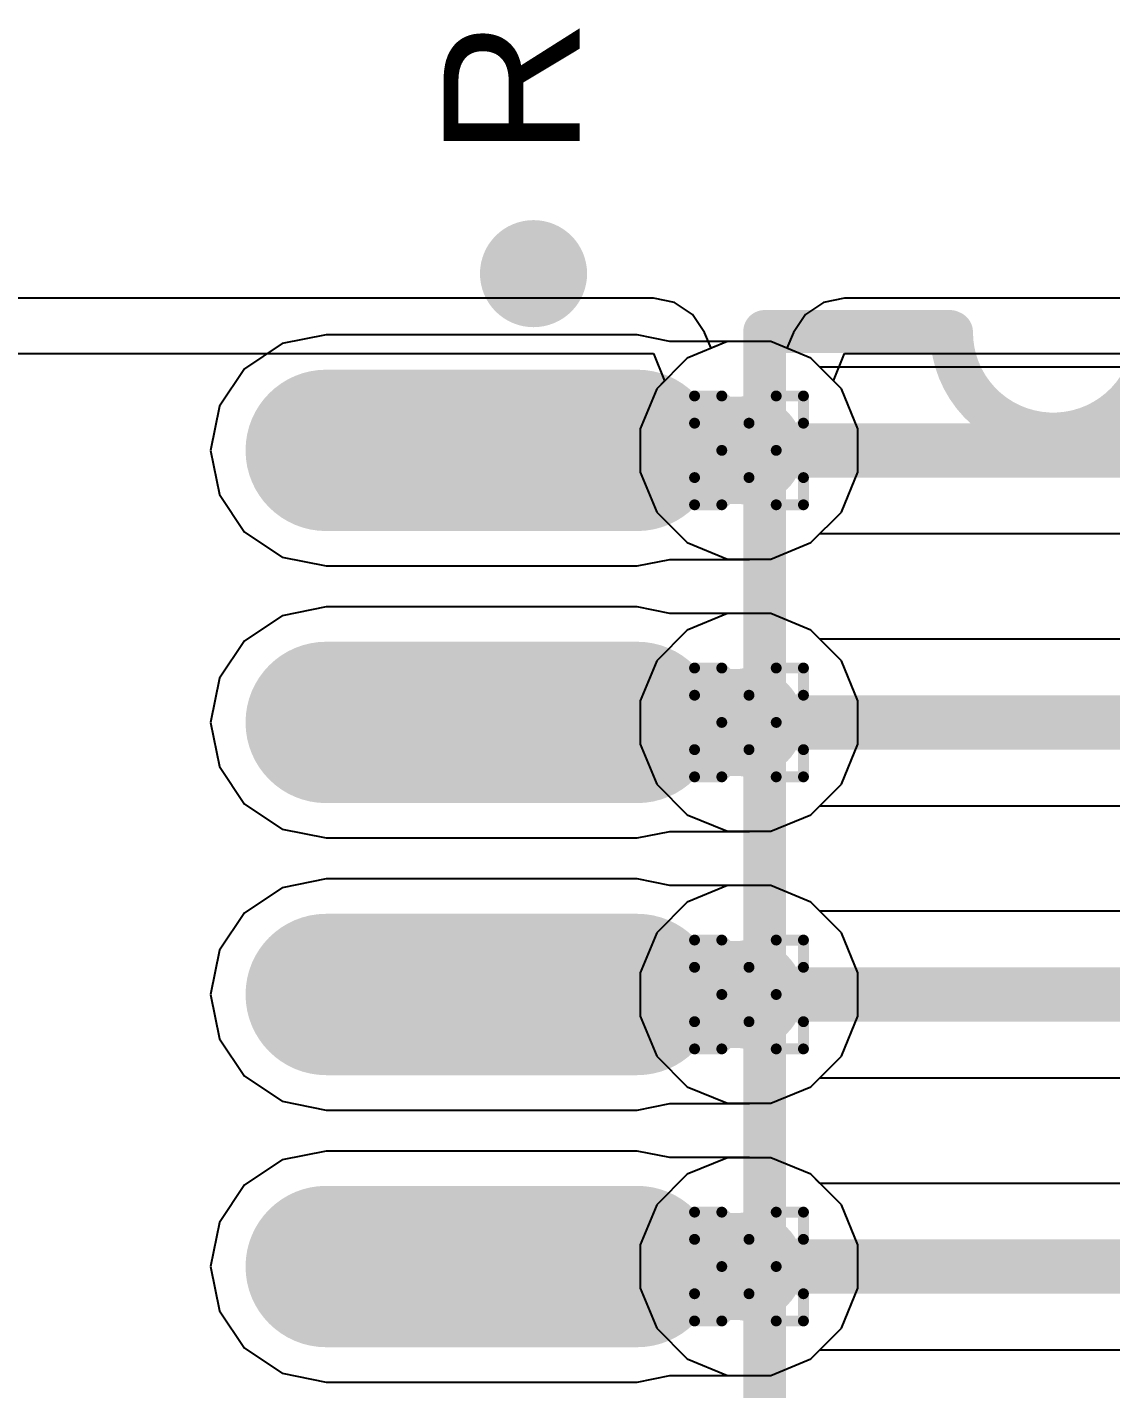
# Model space of a CAD drawing. Header units: inches. Extents: x -0.5 to 14, y -0.2 to 4.7.
# Drawn here: x 0.6348 to 0.8338, y 0.1096 to 0.3598 of the extents above; entities that cross this region are included whole.
import ezdxf

# ---------------------------------------------------------------- set-up
doc = ezdxf.new("R2010")
doc.units = ezdxf.units.IN
doc.header["$MEASUREMENT"] = 0
for name, color, linetype in [('Bottom Layer', 5, 'Continuous'), ('Drill Drawing', 1, 'Continuous'), ('GND', 16, 'Continuous'), ('POWER', 76, 'Continuous'), ('Top Layer', 1, 'Continuous'), ('Top Overlay', 2, 'Continuous'), ('Top Paste', 8, 'Continuous'), ('Top Solder', 216, 'Continuous'), ('Via Holes', 16, 'Continuous')]:
    doc.layers.add(name, color=color, linetype=linetype)
doc.styles.add('Arial', font='', dxfattribs={"height": 0.2})
doc.styles.get('Arial').set_extended_font_data('Arial')

# ---------------------------------------------------------------- blocks, each defined once
blk = doc.blocks.new('SOP16_34')
at = {"layer": 'Top Layer'}
h = blk.add_hatch(color=1, dxfattribs=at)
edge = h.paths.add_edge_path()
edge.add_arc((-0.07646, 0.175), 0.01083, 270, 450)
edge.add_line((-0.07646, 0.18583), (-0.13354, 0.18583))
edge.add_arc((-0.13354, 0.175), 0.01083, 90, 270)
edge.add_line((-0.13354, 0.16417), (-0.07646, 0.16417))
h = blk.add_hatch(color=1, dxfattribs=at)
edge = h.paths.add_edge_path()
edge.add_arc((-0.07646, 0.125), 0.01083, 270, 450)
edge.add_line((-0.07646, 0.13583), (-0.13354, 0.13583))
edge.add_arc((-0.13354, 0.125), 0.01083, 90, 270)
edge.add_line((-0.13354, 0.11417), (-0.07646, 0.11417))
h = blk.add_hatch(color=1, dxfattribs=at)
edge = h.paths.add_edge_path()
edge.add_arc((-0.07646, 0.075), 0.01083, 270, 450)
edge.add_line((-0.07646, 0.08583), (-0.13354, 0.08583))
edge.add_arc((-0.13354, 0.075), 0.01083, 90, 270)
edge.add_line((-0.13354, 0.06417), (-0.07646, 0.06417))
h = blk.add_hatch(color=1, dxfattribs=at)
edge = h.paths.add_edge_path()
edge.add_arc((-0.07646, 0.025), 0.01083, 270, 450)
edge.add_line((-0.07646, 0.03583), (-0.13354, 0.03583))
edge.add_arc((-0.13354, 0.025), 0.01083, 90, 270)
edge.add_line((-0.13354, 0.01417), (-0.07646, 0.01417))
at = {"layer": 'Top Paste'}
h = blk.add_hatch(color=8, dxfattribs=at)
edge = h.paths.add_edge_path()
edge.add_arc((-0.07646, 0.175), 0.01083, 270, 450)
edge.add_line((-0.07646, 0.18583), (-0.13354, 0.18583))
edge.add_arc((-0.13354, 0.175), 0.01083, 90, 270)
edge.add_line((-0.13354, 0.16417), (-0.07646, 0.16417))
h = blk.add_hatch(color=8, dxfattribs=at)
edge = h.paths.add_edge_path()
edge.add_arc((-0.07646, 0.125), 0.01083, 270, 450)
edge.add_line((-0.07646, 0.13583), (-0.13354, 0.13583))
edge.add_arc((-0.13354, 0.125), 0.01083, 90, 270)
edge.add_line((-0.13354, 0.11417), (-0.07646, 0.11417))
h = blk.add_hatch(color=8, dxfattribs=at)
edge = h.paths.add_edge_path()
edge.add_arc((-0.07646, 0.075), 0.01083, 270, 450)
edge.add_line((-0.07646, 0.08583), (-0.13354, 0.08583))
edge.add_arc((-0.13354, 0.075), 0.01083, 90, 270)
edge.add_line((-0.13354, 0.06417), (-0.07646, 0.06417))
h = blk.add_hatch(color=8, dxfattribs=at)
edge = h.paths.add_edge_path()
edge.add_arc((-0.07646, 0.025), 0.01083, 270, 450)
edge.add_line((-0.07646, 0.03583), (-0.13354, 0.03583))
edge.add_arc((-0.13354, 0.025), 0.01083, 90, 270)
edge.add_line((-0.13354, 0.01417), (-0.07646, 0.01417))
at = {"layer": 'Top Solder'}
h = blk.add_hatch(color=216, dxfattribs=at)
edge = h.paths.add_edge_path()
edge.add_arc((-0.07646, 0.175), 0.01483, 270, 450)
edge.add_line((-0.07646, 0.18983), (-0.13354, 0.18983))
edge.add_arc((-0.13354, 0.175), 0.01483, 90, 270)
edge.add_line((-0.13354, 0.16017), (-0.07646, 0.16017))
h = blk.add_hatch(color=216, dxfattribs=at)
edge = h.paths.add_edge_path()
edge.add_arc((-0.07646, 0.125), 0.01483, 270, 450)
edge.add_line((-0.07646, 0.13983), (-0.13354, 0.13983))
edge.add_arc((-0.13354, 0.125), 0.01483, 90, 270)
edge.add_line((-0.13354, 0.11017), (-0.07646, 0.11017))
h = blk.add_hatch(color=216, dxfattribs=at)
edge = h.paths.add_edge_path()
edge.add_arc((-0.07646, 0.075), 0.01483, 270, 450)
edge.add_line((-0.07646, 0.08983), (-0.13354, 0.08983))
edge.add_arc((-0.13354, 0.075), 0.01483, 90, 270)
edge.add_line((-0.13354, 0.06017), (-0.07646, 0.06017))
h = blk.add_hatch(color=216, dxfattribs=at)
edge = h.paths.add_edge_path()
edge.add_arc((-0.07646, 0.025), 0.01483, 270, 450)
edge.add_line((-0.07646, 0.03983), (-0.13354, 0.03983))
edge.add_arc((-0.13354, 0.025), 0.01483, 90, 270)
edge.add_line((-0.13354, 0.01017), (-0.07646, 0.01017))
at = {"layer": 'Top Overlay'}
for points in [[(-0.09055, 0.20748, 0.00984, 0.00984, 1), (-0.10039, 0.20748, 0.00984, 0.00984, 1)], [(-0.10285, 0.20748, 0.00492, 0.00492, 1), (-0.09793, 0.20748, 0.00492, 0.00492, 1)], [(-0.09301, 0.20748, 0.00492, 0.00492, 1), (-0.08809, 0.20748, 0.00492, 0.00492, 1)], [(-0.05497, 0.19685, 0.00394, 0.00394, 1), (-0.05103, 0.19685, 0.00394, 0.00394, 1)], [(-0.05497, 0.19685, 0.00394, 0.00394, 1), (-0.05103, 0.19685, 0.00394, 0.00394, 1)], [(-0.02097, 0.19685, 0.00394, 0.00394, 1), (-0.01703, 0.19685, 0.00394, 0.00394, 1)], [(-0.02065, 0.19672, 0.00394, 0.00394, 1), (-0.01672, 0.19672, 0.00394, 0.00394, 1)]]:
    blk.add_lwpolyline(points, format="xyseb", close=True, dxfattribs=at)
for points in [[(-0.053, -0.19685, 0.00787, 0.00787, 0), (-0.053, 0.19685, 0.00787, 0.00787, 0)], [(-0.053, 0.19685, 0.00787, 0.00787, 0), (-0.019, 0.19685, 0.00787, 0.00787, 0)], [(0.01868, 0.19672, 0.00787, 0.00787, -1.001675), (-0.01868, 0.19672, 0.00787, 0.00787, 0)]]:
    blk.add_lwpolyline(points, format="xyseb", dxfattribs=at)

msp = doc.modelspace()

# ---------------------------------------------------------------- hatches: boundary and pattern name
at = {"layer": 'Bottom Layer'}
h = msp.add_hatch(color=5, dxfattribs=at)
edge = h.paths.add_edge_path()
edge.add_arc((0.76738, 0.28203), 0.01, 0, 360)
h = msp.add_hatch(color=5, dxfattribs=at)
edge = h.paths.add_edge_path()
edge.add_arc((0.76738, 0.23203), 0.01, 0, 360)
h = msp.add_hatch(color=5, dxfattribs=at)
edge = h.paths.add_edge_path()
edge.add_arc((0.76738, 0.18203), 0.01, 0, 360)
h = msp.add_hatch(color=5, dxfattribs=at)
edge = h.paths.add_edge_path()
edge.add_arc((0.76738, 0.13203), 0.01, 0, 360)
at = {"layer": 'GND'}
h = msp.add_hatch(color=16, dxfattribs=at)
edge = h.paths.add_edge_path()
edge.add_arc((0.76738, 0.28203), 0.01, 0, 360)
h = msp.add_hatch(color=16, dxfattribs=at)
edge = h.paths.add_edge_path()
edge.add_arc((0.76738, 0.23203), 0.01, 0, 360)
h = msp.add_hatch(color=16, dxfattribs=at)
edge = h.paths.add_edge_path()
edge.add_arc((0.76738, 0.18203), 0.01, 0, 360)
h = msp.add_hatch(color=16, dxfattribs=at)
edge = h.paths.add_edge_path()
edge.add_arc((0.76738, 0.13203), 0.01, 0, 360)
at = {"layer": 'POWER'}
h = msp.add_hatch(color=76, dxfattribs=at)
edge = h.paths.add_edge_path()
edge.add_arc((0.76738, 0.28203), 0.01, 0, 360)
h = msp.add_hatch(color=76, dxfattribs=at)
edge = h.paths.add_edge_path()
edge.add_arc((0.76738, 0.23203), 0.01, 0, 360)
h = msp.add_hatch(color=76, dxfattribs=at)
edge = h.paths.add_edge_path()
edge.add_arc((0.76738, 0.18203), 0.01, 0, 360)
h = msp.add_hatch(color=76, dxfattribs=at)
edge = h.paths.add_edge_path()
edge.add_arc((0.76738, 0.13203), 0.01, 0, 360)
at = {"layer": 'Top Layer'}
for points in [[(0.71227, 0.29187), (0.71227, 0.27219), (0.76738, 0.27219), (0.76738, 0.29187)], [(0.71227, 0.24187), (0.71227, 0.22219), (0.76738, 0.22219), (0.76738, 0.24187)], [(0.71227, 0.19187), (0.71227, 0.17219), (0.76738, 0.17219), (0.76738, 0.19187)], [(0.71227, 0.14187), (0.71227, 0.12219), (0.76738, 0.12219), (0.76738, 0.14187)]]:
    msp.add_hatch(color=1, dxfattribs=at).paths.add_polyline_path(points)
h = msp.add_hatch(color=1, dxfattribs=at)
edge = h.paths.add_edge_path()
edge.add_arc((0.76738, 0.28203), 0.01, 0, 360)
h = msp.add_hatch(color=1, dxfattribs=at)
edge = h.paths.add_edge_path()
edge.add_arc((0.76738, 0.23203), 0.01, 0, 360)
h = msp.add_hatch(color=1, dxfattribs=at)
edge = h.paths.add_edge_path()
edge.add_arc((0.76738, 0.18203), 0.01, 0, 360)
h = msp.add_hatch(color=1, dxfattribs=at)
edge = h.paths.add_edge_path()
edge.add_arc((0.76738, 0.13203), 0.01, 0, 360)
at = {"layer": 'Via Holes'}
h = msp.add_hatch(color=7, dxfattribs=at)
edge = h.paths.add_edge_path()
edge.add_arc((0.76738, 0.28203), 0.005, 0, 360)
h = msp.add_hatch(color=7, dxfattribs=at)
edge = h.paths.add_edge_path()
edge.add_arc((0.76738, 0.23203), 0.005, 0, 360)
h = msp.add_hatch(color=7, dxfattribs=at)
edge = h.paths.add_edge_path()
edge.add_arc((0.76738, 0.18203), 0.005, 0, 360)
h = msp.add_hatch(color=7, dxfattribs=at)
edge = h.paths.add_edge_path()
edge.add_arc((0.76738, 0.13203), 0.005, 0, 360)

# ---------------------------------------------------------------- linework, layer by layer
at = {"layer": 'Bottom Layer'}
for p, q in [((0.7634, 0.30203), (0.75605, 0.29898)), ((0.77136, 0.30203), (0.7634, 0.30203)), ((0.77871, 0.29898), (0.77136, 0.30203)), ((0.75605, 0.29898), (0.75043, 0.29336)), ((0.78037, 0.29732), (0.77871, 0.29898)), ((0.94791, 0.29732), (0.78037, 0.29732)), ((0.75043, 0.29336), (0.74738, 0.28601)), ((0.74738, 0.28601), (0.74738, 0.27805)), ((0.74738, 0.27805), (0.75043, 0.2707)), ((0.75043, 0.2707), (0.75605, 0.26507)), ((0.77871, 0.26507), (0.78037, 0.26673)), ((0.78037, 0.26673), (0.9544, 0.26673)), ((0.75605, 0.26507), (0.7634, 0.26203)), ((0.77136, 0.26203), (0.77871, 0.26507)), ((0.7634, 0.26203), (0.77136, 0.26203)), ((0.7634, 0.25203), (0.75605, 0.24898)), ((0.77136, 0.25203), (0.7634, 0.25203)), ((0.77871, 0.24898), (0.77136, 0.25203)), ((0.75605, 0.24898), (0.75043, 0.24336)), ((0.78037, 0.24732), (0.77871, 0.24898)), ((0.9615, 0.24732), (0.78037, 0.24732)), ((0.75043, 0.24336), (0.74738, 0.23601)), ((0.74738, 0.23601), (0.74738, 0.22805)), ((0.74738, 0.22805), (0.75043, 0.2207)), ((0.75043, 0.2207), (0.75605, 0.21507)), ((0.77871, 0.21507), (0.78037, 0.21673)), ((0.78037, 0.21673), (0.96784, 0.21673)), ((0.75605, 0.21507), (0.7634, 0.21203)), ((0.77136, 0.21203), (0.77871, 0.21507)), ((0.7634, 0.21203), (0.77136, 0.21203)), ((0.7634, 0.20203), (0.75605, 0.19898)), ((0.77136, 0.20203), (0.7634, 0.20203)), ((0.77871, 0.19898), (0.77136, 0.20203)), ((0.75605, 0.19898), (0.75043, 0.19336)), ((0.78037, 0.19732), (0.77871, 0.19898)), ((0.97421, 0.19732), (0.78037, 0.19732)), ((0.75043, 0.19336), (0.74738, 0.18601)), ((0.74738, 0.18601), (0.74738, 0.17805)), ((0.74738, 0.17805), (0.75043, 0.1707)), ((0.75043, 0.1707), (0.75605, 0.16507)), ((0.77871, 0.16507), (0.78037, 0.16673)), ((0.78037, 0.16673), (0.98054, 0.16673)), ((0.75605, 0.16507), (0.7634, 0.16203)), ((0.77136, 0.16203), (0.77871, 0.16507)), ((0.7634, 0.16203), (0.77136, 0.16203)), ((0.7634, 0.15203), (0.75605, 0.14898)), ((0.77136, 0.15203), (0.7634, 0.15203)), ((0.77871, 0.14898), (0.77136, 0.15203)), ((0.75605, 0.14898), (0.75043, 0.14336)), ((0.78037, 0.14732), (0.77871, 0.14898)), ((0.99156, 0.14732), (0.78037, 0.14732)), ((0.75043, 0.14336), (0.74738, 0.13601)), ((0.74738, 0.13601), (0.74738, 0.12805)), ((0.74738, 0.12805), (0.75043, 0.1207)), ((0.75043, 0.1207), (0.75605, 0.11507)), ((0.77871, 0.11507), (0.78037, 0.11673)), ((0.78037, 0.11673), (0.99789, 0.11673)), ((0.75605, 0.11507), (0.7634, 0.11203)), ((0.77136, 0.11203), (0.77871, 0.11507)), ((0.7634, 0.11203), (0.77136, 0.11203))]:
    msp.add_line(p, q, dxfattribs=at)
for points in [[(0.76738, 0.28203, 0.01, 0.01, 0), (0.9544, 0.28203, 0.01, 0.01, 0)], [(0.76738, 0.23203, 0.01, 0.01, 0), (0.96784, 0.23203, 0.01, 0.01, 0)], [(0.76738, 0.18203, 0.01, 0.01, 0), (0.98054, 0.18203, 0.01, 0.01, 0)], [(0.76738, 0.13203, 0.01, 0.01, 0), (0.99789, 0.13203, 0.01, 0.01, 0)]]:
    msp.add_lwpolyline(points, format="xyseb", dxfattribs=at)
for points in [[(0.76488, 0.28203, 0.005, 0.005, 1), (0.76988, 0.28203, 0.005, 0.005, 1)], [(0.76488, 0.23203, 0.005, 0.005, 1), (0.76988, 0.23203, 0.005, 0.005, 1)], [(0.76488, 0.18203, 0.005, 0.005, 1), (0.76988, 0.18203, 0.005, 0.005, 1)], [(0.76488, 0.13203, 0.005, 0.005, 1), (0.76988, 0.13203, 0.005, 0.005, 1)]]:
    msp.add_lwpolyline(points, format="xyseb", close=True, dxfattribs=at)
at = {"layer": 'Drill Drawing'}
for points in [[(0.75738, 0.28703, 0.002, 0.002, 0), (0.75738, 0.29203, 0.002, 0.002, 0)], [(0.75738, 0.29203, 0.002, 0.002, 0), (0.76238, 0.29203, 0.002, 0.002, 0)], [(0.76238, 0.29203, 0.002, 0.002, 0), (0.76738, 0.28703, 0.002, 0.002, 0)], [(0.76738, 0.28703, 0.002, 0.002, 0), (0.77238, 0.29203, 0.002, 0.002, 0)], [(0.77238, 0.29203, 0.002, 0.002, 0), (0.77738, 0.29203, 0.002, 0.002, 0)], [(0.77738, 0.28703, 0.002, 0.002, 0), (0.77738, 0.29203, 0.002, 0.002, 0)], [(0.75738, 0.28703, 0.002, 0.002, 0), (0.76238, 0.28203, 0.002, 0.002, 0)], [(0.77238, 0.28203, 0.002, 0.002, 0), (0.77738, 0.28703, 0.002, 0.002, 0)], [(0.75738, 0.27703, 0.002, 0.002, 0), (0.76238, 0.28203, 0.002, 0.002, 0)], [(0.77238, 0.28203, 0.002, 0.002, 0), (0.77738, 0.27703, 0.002, 0.002, 0)], [(0.75738, 0.27203, 0.002, 0.002, 0), (0.75738, 0.27703, 0.002, 0.002, 0)], [(0.76238, 0.27203, 0.002, 0.002, 0), (0.76738, 0.27703, 0.002, 0.002, 0)], [(0.76738, 0.27703, 0.002, 0.002, 0), (0.77238, 0.27203, 0.002, 0.002, 0)], [(0.77738, 0.27203, 0.002, 0.002, 0), (0.77738, 0.27703, 0.002, 0.002, 0)], [(0.75738, 0.27203, 0.002, 0.002, 0), (0.76238, 0.27203, 0.002, 0.002, 0)], [(0.77238, 0.27203, 0.002, 0.002, 0), (0.77738, 0.27203, 0.002, 0.002, 0)], [(0.75738, 0.23703, 0.002, 0.002, 0), (0.75738, 0.24203, 0.002, 0.002, 0)], [(0.75738, 0.24203, 0.002, 0.002, 0), (0.76238, 0.24203, 0.002, 0.002, 0)], [(0.76238, 0.24203, 0.002, 0.002, 0), (0.76738, 0.23703, 0.002, 0.002, 0)], [(0.76738, 0.23703, 0.002, 0.002, 0), (0.77238, 0.24203, 0.002, 0.002, 0)], [(0.77238, 0.24203, 0.002, 0.002, 0), (0.77738, 0.24203, 0.002, 0.002, 0)], [(0.77738, 0.23703, 0.002, 0.002, 0), (0.77738, 0.24203, 0.002, 0.002, 0)], [(0.75738, 0.23703, 0.002, 0.002, 0), (0.76238, 0.23203, 0.002, 0.002, 0)], [(0.77238, 0.23203, 0.002, 0.002, 0), (0.77738, 0.23703, 0.002, 0.002, 0)], [(0.75738, 0.22703, 0.002, 0.002, 0), (0.76238, 0.23203, 0.002, 0.002, 0)], [(0.77238, 0.23203, 0.002, 0.002, 0), (0.77738, 0.22703, 0.002, 0.002, 0)], [(0.75738, 0.22203, 0.002, 0.002, 0), (0.75738, 0.22703, 0.002, 0.002, 0)], [(0.76238, 0.22203, 0.002, 0.002, 0), (0.76738, 0.22703, 0.002, 0.002, 0)], [(0.76738, 0.22703, 0.002, 0.002, 0), (0.77238, 0.22203, 0.002, 0.002, 0)], [(0.77738, 0.22203, 0.002, 0.002, 0), (0.77738, 0.22703, 0.002, 0.002, 0)], [(0.75738, 0.22203, 0.002, 0.002, 0), (0.76238, 0.22203, 0.002, 0.002, 0)], [(0.77238, 0.22203, 0.002, 0.002, 0), (0.77738, 0.22203, 0.002, 0.002, 0)], [(0.75738, 0.18703, 0.002, 0.002, 0), (0.75738, 0.19203, 0.002, 0.002, 0)], [(0.75738, 0.19203, 0.002, 0.002, 0), (0.76238, 0.19203, 0.002, 0.002, 0)], [(0.76238, 0.19203, 0.002, 0.002, 0), (0.76738, 0.18703, 0.002, 0.002, 0)], [(0.76738, 0.18703, 0.002, 0.002, 0), (0.77238, 0.19203, 0.002, 0.002, 0)], [(0.77238, 0.19203, 0.002, 0.002, 0), (0.77738, 0.19203, 0.002, 0.002, 0)], [(0.77738, 0.18703, 0.002, 0.002, 0), (0.77738, 0.19203, 0.002, 0.002, 0)], [(0.75738, 0.18703, 0.002, 0.002, 0), (0.76238, 0.18203, 0.002, 0.002, 0)], [(0.77238, 0.18203, 0.002, 0.002, 0), (0.77738, 0.18703, 0.002, 0.002, 0)], [(0.75738, 0.17703, 0.002, 0.002, 0), (0.76238, 0.18203, 0.002, 0.002, 0)], [(0.77238, 0.18203, 0.002, 0.002, 0), (0.77738, 0.17703, 0.002, 0.002, 0)], [(0.75738, 0.17203, 0.002, 0.002, 0), (0.75738, 0.17703, 0.002, 0.002, 0)], [(0.76238, 0.17203, 0.002, 0.002, 0), (0.76738, 0.17703, 0.002, 0.002, 0)], [(0.76738, 0.17703, 0.002, 0.002, 0), (0.77238, 0.17203, 0.002, 0.002, 0)], [(0.77738, 0.17203, 0.002, 0.002, 0), (0.77738, 0.17703, 0.002, 0.002, 0)], [(0.75738, 0.17203, 0.002, 0.002, 0), (0.76238, 0.17203, 0.002, 0.002, 0)], [(0.77238, 0.17203, 0.002, 0.002, 0), (0.77738, 0.17203, 0.002, 0.002, 0)], [(0.75738, 0.13703, 0.002, 0.002, 0), (0.75738, 0.14203, 0.002, 0.002, 0)], [(0.75738, 0.14203, 0.002, 0.002, 0), (0.76238, 0.14203, 0.002, 0.002, 0)], [(0.76238, 0.14203, 0.002, 0.002, 0), (0.76738, 0.13703, 0.002, 0.002, 0)], [(0.76738, 0.13703, 0.002, 0.002, 0), (0.77238, 0.14203, 0.002, 0.002, 0)], [(0.77238, 0.14203, 0.002, 0.002, 0), (0.77738, 0.14203, 0.002, 0.002, 0)], [(0.77738, 0.13703, 0.002, 0.002, 0), (0.77738, 0.14203, 0.002, 0.002, 0)], [(0.75738, 0.13703, 0.002, 0.002, 0), (0.76238, 0.13203, 0.002, 0.002, 0)], [(0.77238, 0.13203, 0.002, 0.002, 0), (0.77738, 0.13703, 0.002, 0.002, 0)], [(0.75738, 0.12703, 0.002, 0.002, 0), (0.76238, 0.13203, 0.002, 0.002, 0)], [(0.77238, 0.13203, 0.002, 0.002, 0), (0.77738, 0.12703, 0.002, 0.002, 0)], [(0.75738, 0.12203, 0.002, 0.002, 0), (0.75738, 0.12703, 0.002, 0.002, 0)], [(0.76238, 0.12203, 0.002, 0.002, 0), (0.76738, 0.12703, 0.002, 0.002, 0)], [(0.76738, 0.12703, 0.002, 0.002, 0), (0.77238, 0.12203, 0.002, 0.002, 0)], [(0.77738, 0.12203, 0.002, 0.002, 0), (0.77738, 0.12703, 0.002, 0.002, 0)], [(0.75738, 0.12203, 0.002, 0.002, 0), (0.76238, 0.12203, 0.002, 0.002, 0)], [(0.77238, 0.12203, 0.002, 0.002, 0), (0.77738, 0.12203, 0.002, 0.002, 0)]]:
    msp.add_lwpolyline(points, format="xyseb", dxfattribs=at)
for points in [[(0.75688, 0.29203, 0.001, 0.001, 1), (0.75788, 0.29203, 0.001, 0.001, 1)], [(0.75688, 0.29203, 0.001, 0.001, 1), (0.75788, 0.29203, 0.001, 0.001, 1)], [(0.76188, 0.29203, 0.001, 0.001, 1), (0.76288, 0.29203, 0.001, 0.001, 1)], [(0.76188, 0.29203, 0.001, 0.001, 1), (0.76288, 0.29203, 0.001, 0.001, 1)], [(0.77188, 0.29203, 0.001, 0.001, 1), (0.77288, 0.29203, 0.001, 0.001, 1)], [(0.77188, 0.29203, 0.001, 0.001, 1), (0.77288, 0.29203, 0.001, 0.001, 1)], [(0.77688, 0.29203, 0.001, 0.001, 1), (0.77788, 0.29203, 0.001, 0.001, 1)], [(0.77688, 0.29203, 0.001, 0.001, 1), (0.77788, 0.29203, 0.001, 0.001, 1)], [(0.75688, 0.28703, 0.001, 0.001, 1), (0.75788, 0.28703, 0.001, 0.001, 1)], [(0.75688, 0.28703, 0.001, 0.001, 1), (0.75788, 0.28703, 0.001, 0.001, 1)], [(0.76688, 0.28703, 0.001, 0.001, 1), (0.76788, 0.28703, 0.001, 0.001, 1)], [(0.76688, 0.28703, 0.001, 0.001, 1), (0.76788, 0.28703, 0.001, 0.001, 1)], [(0.77688, 0.28703, 0.001, 0.001, 1), (0.77788, 0.28703, 0.001, 0.001, 1)], [(0.77688, 0.28703, 0.001, 0.001, 1), (0.77788, 0.28703, 0.001, 0.001, 1)], [(0.76188, 0.28203, 0.001, 0.001, 1), (0.76288, 0.28203, 0.001, 0.001, 1)], [(0.76188, 0.28203, 0.001, 0.001, 1), (0.76288, 0.28203, 0.001, 0.001, 1)], [(0.77188, 0.28203, 0.001, 0.001, 1), (0.77288, 0.28203, 0.001, 0.001, 1)], [(0.77188, 0.28203, 0.001, 0.001, 1), (0.77288, 0.28203, 0.001, 0.001, 1)], [(0.75688, 0.27703, 0.001, 0.001, 1), (0.75788, 0.27703, 0.001, 0.001, 1)], [(0.75688, 0.27703, 0.001, 0.001, 1), (0.75788, 0.27703, 0.001, 0.001, 1)], [(0.76688, 0.27703, 0.001, 0.001, 1), (0.76788, 0.27703, 0.001, 0.001, 1)], [(0.76688, 0.27703, 0.001, 0.001, 1), (0.76788, 0.27703, 0.001, 0.001, 1)], [(0.77688, 0.27703, 0.001, 0.001, 1), (0.77788, 0.27703, 0.001, 0.001, 1)], [(0.77688, 0.27703, 0.001, 0.001, 1), (0.77788, 0.27703, 0.001, 0.001, 1)], [(0.75688, 0.27203, 0.001, 0.001, 1), (0.75788, 0.27203, 0.001, 0.001, 1)], [(0.75688, 0.27203, 0.001, 0.001, 1), (0.75788, 0.27203, 0.001, 0.001, 1)], [(0.76188, 0.27203, 0.001, 0.001, 1), (0.76288, 0.27203, 0.001, 0.001, 1)], [(0.76188, 0.27203, 0.001, 0.001, 1), (0.76288, 0.27203, 0.001, 0.001, 1)], [(0.77188, 0.27203, 0.001, 0.001, 1), (0.77288, 0.27203, 0.001, 0.001, 1)], [(0.77188, 0.27203, 0.001, 0.001, 1), (0.77288, 0.27203, 0.001, 0.001, 1)], [(0.77688, 0.27203, 0.001, 0.001, 1), (0.77788, 0.27203, 0.001, 0.001, 1)], [(0.77688, 0.27203, 0.001, 0.001, 1), (0.77788, 0.27203, 0.001, 0.001, 1)], [(0.75688, 0.24203, 0.001, 0.001, 1), (0.75788, 0.24203, 0.001, 0.001, 1)], [(0.75688, 0.24203, 0.001, 0.001, 1), (0.75788, 0.24203, 0.001, 0.001, 1)], [(0.76188, 0.24203, 0.001, 0.001, 1), (0.76288, 0.24203, 0.001, 0.001, 1)], [(0.76188, 0.24203, 0.001, 0.001, 1), (0.76288, 0.24203, 0.001, 0.001, 1)], [(0.77188, 0.24203, 0.001, 0.001, 1), (0.77288, 0.24203, 0.001, 0.001, 1)], [(0.77188, 0.24203, 0.001, 0.001, 1), (0.77288, 0.24203, 0.001, 0.001, 1)], [(0.77688, 0.24203, 0.001, 0.001, 1), (0.77788, 0.24203, 0.001, 0.001, 1)], [(0.77688, 0.24203, 0.001, 0.001, 1), (0.77788, 0.24203, 0.001, 0.001, 1)], [(0.75688, 0.23703, 0.001, 0.001, 1), (0.75788, 0.23703, 0.001, 0.001, 1)], [(0.75688, 0.23703, 0.001, 0.001, 1), (0.75788, 0.23703, 0.001, 0.001, 1)], [(0.76688, 0.23703, 0.001, 0.001, 1), (0.76788, 0.23703, 0.001, 0.001, 1)], [(0.76688, 0.23703, 0.001, 0.001, 1), (0.76788, 0.23703, 0.001, 0.001, 1)], [(0.77688, 0.23703, 0.001, 0.001, 1), (0.77788, 0.23703, 0.001, 0.001, 1)], [(0.77688, 0.23703, 0.001, 0.001, 1), (0.77788, 0.23703, 0.001, 0.001, 1)], [(0.76188, 0.23203, 0.001, 0.001, 1), (0.76288, 0.23203, 0.001, 0.001, 1)], [(0.76188, 0.23203, 0.001, 0.001, 1), (0.76288, 0.23203, 0.001, 0.001, 1)], [(0.77188, 0.23203, 0.001, 0.001, 1), (0.77288, 0.23203, 0.001, 0.001, 1)], [(0.77188, 0.23203, 0.001, 0.001, 1), (0.77288, 0.23203, 0.001, 0.001, 1)], [(0.75688, 0.22703, 0.001, 0.001, 1), (0.75788, 0.22703, 0.001, 0.001, 1)], [(0.75688, 0.22703, 0.001, 0.001, 1), (0.75788, 0.22703, 0.001, 0.001, 1)], [(0.76688, 0.22703, 0.001, 0.001, 1), (0.76788, 0.22703, 0.001, 0.001, 1)], [(0.76688, 0.22703, 0.001, 0.001, 1), (0.76788, 0.22703, 0.001, 0.001, 1)], [(0.77688, 0.22703, 0.001, 0.001, 1), (0.77788, 0.22703, 0.001, 0.001, 1)], [(0.77688, 0.22703, 0.001, 0.001, 1), (0.77788, 0.22703, 0.001, 0.001, 1)], [(0.75688, 0.22203, 0.001, 0.001, 1), (0.75788, 0.22203, 0.001, 0.001, 1)], [(0.75688, 0.22203, 0.001, 0.001, 1), (0.75788, 0.22203, 0.001, 0.001, 1)], [(0.76188, 0.22203, 0.001, 0.001, 1), (0.76288, 0.22203, 0.001, 0.001, 1)], [(0.76188, 0.22203, 0.001, 0.001, 1), (0.76288, 0.22203, 0.001, 0.001, 1)], [(0.77188, 0.22203, 0.001, 0.001, 1), (0.77288, 0.22203, 0.001, 0.001, 1)], [(0.77188, 0.22203, 0.001, 0.001, 1), (0.77288, 0.22203, 0.001, 0.001, 1)], [(0.77688, 0.22203, 0.001, 0.001, 1), (0.77788, 0.22203, 0.001, 0.001, 1)], [(0.77688, 0.22203, 0.001, 0.001, 1), (0.77788, 0.22203, 0.001, 0.001, 1)], [(0.75688, 0.19203, 0.001, 0.001, 1), (0.75788, 0.19203, 0.001, 0.001, 1)], [(0.75688, 0.19203, 0.001, 0.001, 1), (0.75788, 0.19203, 0.001, 0.001, 1)], [(0.76188, 0.19203, 0.001, 0.001, 1), (0.76288, 0.19203, 0.001, 0.001, 1)], [(0.76188, 0.19203, 0.001, 0.001, 1), (0.76288, 0.19203, 0.001, 0.001, 1)], [(0.77188, 0.19203, 0.001, 0.001, 1), (0.77288, 0.19203, 0.001, 0.001, 1)], [(0.77188, 0.19203, 0.001, 0.001, 1), (0.77288, 0.19203, 0.001, 0.001, 1)], [(0.77688, 0.19203, 0.001, 0.001, 1), (0.77788, 0.19203, 0.001, 0.001, 1)], [(0.77688, 0.19203, 0.001, 0.001, 1), (0.77788, 0.19203, 0.001, 0.001, 1)], [(0.75688, 0.18703, 0.001, 0.001, 1), (0.75788, 0.18703, 0.001, 0.001, 1)], [(0.75688, 0.18703, 0.001, 0.001, 1), (0.75788, 0.18703, 0.001, 0.001, 1)], [(0.76688, 0.18703, 0.001, 0.001, 1), (0.76788, 0.18703, 0.001, 0.001, 1)], [(0.76688, 0.18703, 0.001, 0.001, 1), (0.76788, 0.18703, 0.001, 0.001, 1)], [(0.77688, 0.18703, 0.001, 0.001, 1), (0.77788, 0.18703, 0.001, 0.001, 1)], [(0.77688, 0.18703, 0.001, 0.001, 1), (0.77788, 0.18703, 0.001, 0.001, 1)], [(0.76188, 0.18203, 0.001, 0.001, 1), (0.76288, 0.18203, 0.001, 0.001, 1)], [(0.76188, 0.18203, 0.001, 0.001, 1), (0.76288, 0.18203, 0.001, 0.001, 1)], [(0.77188, 0.18203, 0.001, 0.001, 1), (0.77288, 0.18203, 0.001, 0.001, 1)], [(0.77188, 0.18203, 0.001, 0.001, 1), (0.77288, 0.18203, 0.001, 0.001, 1)], [(0.75688, 0.17703, 0.001, 0.001, 1), (0.75788, 0.17703, 0.001, 0.001, 1)], [(0.75688, 0.17703, 0.001, 0.001, 1), (0.75788, 0.17703, 0.001, 0.001, 1)], [(0.76688, 0.17703, 0.001, 0.001, 1), (0.76788, 0.17703, 0.001, 0.001, 1)], [(0.76688, 0.17703, 0.001, 0.001, 1), (0.76788, 0.17703, 0.001, 0.001, 1)], [(0.77688, 0.17703, 0.001, 0.001, 1), (0.77788, 0.17703, 0.001, 0.001, 1)], [(0.77688, 0.17703, 0.001, 0.001, 1), (0.77788, 0.17703, 0.001, 0.001, 1)], [(0.75688, 0.17203, 0.001, 0.001, 1), (0.75788, 0.17203, 0.001, 0.001, 1)], [(0.75688, 0.17203, 0.001, 0.001, 1), (0.75788, 0.17203, 0.001, 0.001, 1)], [(0.76188, 0.17203, 0.001, 0.001, 1), (0.76288, 0.17203, 0.001, 0.001, 1)], [(0.76188, 0.17203, 0.001, 0.001, 1), (0.76288, 0.17203, 0.001, 0.001, 1)], [(0.77188, 0.17203, 0.001, 0.001, 1), (0.77288, 0.17203, 0.001, 0.001, 1)], [(0.77188, 0.17203, 0.001, 0.001, 1), (0.77288, 0.17203, 0.001, 0.001, 1)], [(0.77688, 0.17203, 0.001, 0.001, 1), (0.77788, 0.17203, 0.001, 0.001, 1)], [(0.77688, 0.17203, 0.001, 0.001, 1), (0.77788, 0.17203, 0.001, 0.001, 1)], [(0.75688, 0.14203, 0.001, 0.001, 1), (0.75788, 0.14203, 0.001, 0.001, 1)], [(0.75688, 0.14203, 0.001, 0.001, 1), (0.75788, 0.14203, 0.001, 0.001, 1)], [(0.76188, 0.14203, 0.001, 0.001, 1), (0.76288, 0.14203, 0.001, 0.001, 1)], [(0.76188, 0.14203, 0.001, 0.001, 1), (0.76288, 0.14203, 0.001, 0.001, 1)], [(0.77188, 0.14203, 0.001, 0.001, 1), (0.77288, 0.14203, 0.001, 0.001, 1)], [(0.77188, 0.14203, 0.001, 0.001, 1), (0.77288, 0.14203, 0.001, 0.001, 1)], [(0.77688, 0.14203, 0.001, 0.001, 1), (0.77788, 0.14203, 0.001, 0.001, 1)], [(0.77688, 0.14203, 0.001, 0.001, 1), (0.77788, 0.14203, 0.001, 0.001, 1)], [(0.75688, 0.13703, 0.001, 0.001, 1), (0.75788, 0.13703, 0.001, 0.001, 1)], [(0.75688, 0.13703, 0.001, 0.001, 1), (0.75788, 0.13703, 0.001, 0.001, 1)], [(0.76688, 0.13703, 0.001, 0.001, 1), (0.76788, 0.13703, 0.001, 0.001, 1)], [(0.76688, 0.13703, 0.001, 0.001, 1), (0.76788, 0.13703, 0.001, 0.001, 1)], [(0.77688, 0.13703, 0.001, 0.001, 1), (0.77788, 0.13703, 0.001, 0.001, 1)], [(0.77688, 0.13703, 0.001, 0.001, 1), (0.77788, 0.13703, 0.001, 0.001, 1)], [(0.76188, 0.13203, 0.001, 0.001, 1), (0.76288, 0.13203, 0.001, 0.001, 1)], [(0.76188, 0.13203, 0.001, 0.001, 1), (0.76288, 0.13203, 0.001, 0.001, 1)], [(0.77188, 0.13203, 0.001, 0.001, 1), (0.77288, 0.13203, 0.001, 0.001, 1)], [(0.77188, 0.13203, 0.001, 0.001, 1), (0.77288, 0.13203, 0.001, 0.001, 1)], [(0.75688, 0.12703, 0.001, 0.001, 1), (0.75788, 0.12703, 0.001, 0.001, 1)], [(0.75688, 0.12703, 0.001, 0.001, 1), (0.75788, 0.12703, 0.001, 0.001, 1)], [(0.76688, 0.12703, 0.001, 0.001, 1), (0.76788, 0.12703, 0.001, 0.001, 1)], [(0.76688, 0.12703, 0.001, 0.001, 1), (0.76788, 0.12703, 0.001, 0.001, 1)], [(0.77688, 0.12703, 0.001, 0.001, 1), (0.77788, 0.12703, 0.001, 0.001, 1)], [(0.77688, 0.12703, 0.001, 0.001, 1), (0.77788, 0.12703, 0.001, 0.001, 1)], [(0.75688, 0.12203, 0.001, 0.001, 1), (0.75788, 0.12203, 0.001, 0.001, 1)], [(0.75688, 0.12203, 0.001, 0.001, 1), (0.75788, 0.12203, 0.001, 0.001, 1)], [(0.76188, 0.12203, 0.001, 0.001, 1), (0.76288, 0.12203, 0.001, 0.001, 1)], [(0.76188, 0.12203, 0.001, 0.001, 1), (0.76288, 0.12203, 0.001, 0.001, 1)], [(0.77188, 0.12203, 0.001, 0.001, 1), (0.77288, 0.12203, 0.001, 0.001, 1)], [(0.77188, 0.12203, 0.001, 0.001, 1), (0.77288, 0.12203, 0.001, 0.001, 1)], [(0.77688, 0.12203, 0.001, 0.001, 1), (0.77788, 0.12203, 0.001, 0.001, 1)], [(0.77688, 0.12203, 0.001, 0.001, 1), (0.77788, 0.12203, 0.001, 0.001, 1)]]:
    msp.add_lwpolyline(points, format="xyseb", close=True, dxfattribs=at)
at = {"layer": 'GND'}
for p, q in [((0.7634, 0.30203), (0.75605, 0.29898)), ((0.77136, 0.30203), (0.7634, 0.30203)), ((0.77871, 0.29898), (0.77136, 0.30203)), ((0.75605, 0.29898), (0.75043, 0.29336)), ((0.78434, 0.29336), (0.77871, 0.29898)), ((0.75043, 0.29336), (0.74738, 0.28601)), ((0.78738, 0.28601), (0.78434, 0.29336)), ((0.74738, 0.28601), (0.74738, 0.27805)), ((0.78738, 0.27805), (0.78738, 0.28601)), ((0.74738, 0.27805), (0.75043, 0.2707)), ((0.78434, 0.2707), (0.78738, 0.27805)), ((0.75043, 0.2707), (0.75605, 0.26507)), ((0.77871, 0.26507), (0.78434, 0.2707)), ((0.75605, 0.26507), (0.7634, 0.26203)), ((0.77136, 0.26203), (0.77871, 0.26507)), ((0.7634, 0.26203), (0.77136, 0.26203)), ((0.7634, 0.25203), (0.75605, 0.24898)), ((0.77136, 0.25203), (0.7634, 0.25203)), ((0.77871, 0.24898), (0.77136, 0.25203)), ((0.75605, 0.24898), (0.75043, 0.24336)), ((0.78434, 0.24336), (0.77871, 0.24898)), ((0.75043, 0.24336), (0.74738, 0.23601)), ((0.78738, 0.23601), (0.78434, 0.24336)), ((0.74738, 0.23601), (0.74738, 0.22805)), ((0.78738, 0.22805), (0.78738, 0.23601)), ((0.74738, 0.22805), (0.75043, 0.2207)), ((0.78434, 0.2207), (0.78738, 0.22805)), ((0.75043, 0.2207), (0.75605, 0.21507)), ((0.77871, 0.21507), (0.78434, 0.2207)), ((0.75605, 0.21507), (0.7634, 0.21203)), ((0.77136, 0.21203), (0.77871, 0.21507)), ((0.7634, 0.21203), (0.77136, 0.21203)), ((0.7634, 0.20203), (0.75605, 0.19898)), ((0.77136, 0.20203), (0.7634, 0.20203)), ((0.77871, 0.19898), (0.77136, 0.20203)), ((0.75605, 0.19898), (0.75043, 0.19336)), ((0.78434, 0.19336), (0.77871, 0.19898)), ((0.75043, 0.19336), (0.74738, 0.18601)), ((0.78738, 0.18601), (0.78434, 0.19336)), ((0.74738, 0.18601), (0.74738, 0.17805)), ((0.78738, 0.17805), (0.78738, 0.18601)), ((0.74738, 0.17805), (0.75043, 0.1707)), ((0.78434, 0.1707), (0.78738, 0.17805)), ((0.75043, 0.1707), (0.75605, 0.16507)), ((0.77871, 0.16507), (0.78434, 0.1707)), ((0.75605, 0.16507), (0.7634, 0.16203)), ((0.77136, 0.16203), (0.77871, 0.16507)), ((0.7634, 0.16203), (0.77136, 0.16203)), ((0.7634, 0.15203), (0.75605, 0.14898)), ((0.77136, 0.15203), (0.7634, 0.15203)), ((0.77871, 0.14898), (0.77136, 0.15203)), ((0.75605, 0.14898), (0.75043, 0.14336)), ((0.78434, 0.14336), (0.77871, 0.14898)), ((0.75043, 0.14336), (0.74738, 0.13601)), ((0.78738, 0.13601), (0.78434, 0.14336)), ((0.74738, 0.13601), (0.74738, 0.12805)), ((0.78738, 0.12805), (0.78738, 0.13601)), ((0.74738, 0.12805), (0.75043, 0.1207)), ((0.78434, 0.1207), (0.78738, 0.12805)), ((0.75043, 0.1207), (0.75605, 0.11507)), ((0.77871, 0.11507), (0.78434, 0.1207)), ((0.75605, 0.11507), (0.7634, 0.11203)), ((0.77136, 0.11203), (0.77871, 0.11507)), ((0.7634, 0.11203), (0.77136, 0.11203))]:
    msp.add_line(p, q, dxfattribs=at)
at = {"layer": 'POWER'}
for p, q in [((0.74981, 0.31001), (0.57882, 0.31001)), ((0.75372, 0.30923), (0.74981, 0.31001)), ((0.75702, 0.30702), (0.75372, 0.30923)), ((0.78105, 0.30923), (0.77774, 0.30702)), ((0.78495, 0.31001), (0.78105, 0.30923)), ((1.09635, 0.31001), (0.78495, 0.31001)), ((0.75923, 0.30372), (0.75702, 0.30702)), ((0.77774, 0.30702), (0.77553, 0.30372)), ((0.76044, 0.3008), (0.75923, 0.30372)), ((0.77553, 0.30372), (0.77432, 0.3008)), ((0.7634, 0.30203), (0.76044, 0.3008)), ((0.77136, 0.30203), (0.7634, 0.30203)), ((0.77432, 0.3008), (0.77136, 0.30203)), ((0.56862, 0.29981), (0.74981, 0.29981)), ((0.74981, 0.29981), (0.75188, 0.29481)), ((0.78288, 0.29481), (0.78495, 0.29981)), ((0.78495, 0.29981), (1.09749, 0.29981)), ((0.75043, 0.29336), (0.74738, 0.28601)), ((0.75188, 0.29481), (0.75043, 0.29336)), ((0.78434, 0.29336), (0.78288, 0.29481)), ((0.78738, 0.28601), (0.78434, 0.29336)), ((0.74738, 0.28601), (0.74738, 0.27805)), ((0.78738, 0.27805), (0.78738, 0.28601)), ((0.74738, 0.27805), (0.75043, 0.2707)), ((0.78434, 0.2707), (0.78738, 0.27805)), ((0.75043, 0.2707), (0.75605, 0.26507)), ((0.77871, 0.26507), (0.78434, 0.2707)), ((0.75605, 0.26507), (0.7634, 0.26203)), ((0.77136, 0.26203), (0.77871, 0.26507)), ((0.7634, 0.26203), (0.77136, 0.26203)), ((0.7634, 0.25203), (0.75605, 0.24898)), ((0.77136, 0.25203), (0.7634, 0.25203)), ((0.77871, 0.24898), (0.77136, 0.25203)), ((0.75605, 0.24898), (0.75043, 0.24336)), ((0.78434, 0.24336), (0.77871, 0.24898)), ((0.75043, 0.24336), (0.74738, 0.23601)), ((0.78738, 0.23601), (0.78434, 0.24336)), ((0.74738, 0.23601), (0.74738, 0.22805)), ((0.78738, 0.22805), (0.78738, 0.23601)), ((0.74738, 0.22805), (0.75043, 0.2207)), ((0.78434, 0.2207), (0.78738, 0.22805)), ((0.75043, 0.2207), (0.75605, 0.21507)), ((0.77871, 0.21507), (0.78434, 0.2207)), ((0.75605, 0.21507), (0.7634, 0.21203)), ((0.77136, 0.21203), (0.77871, 0.21507)), ((0.7634, 0.21203), (0.77136, 0.21203)), ((0.7634, 0.20203), (0.75605, 0.19898)), ((0.77136, 0.20203), (0.7634, 0.20203)), ((0.77871, 0.19898), (0.77136, 0.20203)), ((0.75605, 0.19898), (0.75043, 0.19336)), ((0.78434, 0.19336), (0.77871, 0.19898)), ((0.75043, 0.19336), (0.74738, 0.18601)), ((0.78738, 0.18601), (0.78434, 0.19336)), ((0.74738, 0.18601), (0.74738, 0.17805)), ((0.78738, 0.17805), (0.78738, 0.18601)), ((0.74738, 0.17805), (0.75043, 0.1707)), ((0.78434, 0.1707), (0.78738, 0.17805)), ((0.75043, 0.1707), (0.75605, 0.16507)), ((0.77871, 0.16507), (0.78434, 0.1707)), ((0.75605, 0.16507), (0.7634, 0.16203)), ((0.77136, 0.16203), (0.77871, 0.16507)), ((0.7634, 0.16203), (0.77136, 0.16203)), ((0.7634, 0.15203), (0.75605, 0.14898)), ((0.77136, 0.15203), (0.7634, 0.15203)), ((0.77871, 0.14898), (0.77136, 0.15203)), ((0.75605, 0.14898), (0.75043, 0.14336)), ((0.78434, 0.14336), (0.77871, 0.14898)), ((0.75043, 0.14336), (0.74738, 0.13601)), ((0.78738, 0.13601), (0.78434, 0.14336)), ((0.74738, 0.13601), (0.74738, 0.12805)), ((0.78738, 0.12805), (0.78738, 0.13601)), ((0.74738, 0.12805), (0.75043, 0.1207)), ((0.78434, 0.1207), (0.78738, 0.12805)), ((0.75043, 0.1207), (0.75605, 0.11507)), ((0.77871, 0.11507), (0.78434, 0.1207)), ((0.75605, 0.11507), (0.7634, 0.11203)), ((0.77136, 0.11203), (0.77871, 0.11507)), ((0.7634, 0.11203), (0.77136, 0.11203))]:
    msp.add_line(p, q, dxfattribs=at)
at = {"layer": 'Top Layer'}
for p, q in [((0.68972, 0.30326), (0.6816, 0.30165)), ((0.74681, 0.30326), (0.68972, 0.30326)), ((0.75283, 0.30207), (0.74681, 0.30326)), ((0.6816, 0.30165), (0.67471, 0.29704)), ((0.76738, 0.30207), (0.75283, 0.30207)), ((0.76757, 0.30203), (0.76738, 0.30207)), ((0.77136, 0.30203), (0.76757, 0.30203)), ((0.77871, 0.29898), (0.77136, 0.30203)), ((0.78434, 0.29336), (0.77871, 0.29898)), ((0.67471, 0.29704), (0.67011, 0.29015)), ((0.78738, 0.28601), (0.78434, 0.29336)), ((0.67011, 0.29015), (0.66849, 0.28203)), ((0.78738, 0.27805), (0.78738, 0.28601)), ((0.66849, 0.28203), (0.67011, 0.2739)), ((0.78434, 0.2707), (0.78738, 0.27805)), ((0.67011, 0.2739), (0.67471, 0.26701)), ((0.77871, 0.26507), (0.78434, 0.2707)), ((0.67471, 0.26701), (0.6816, 0.26241)), ((0.77136, 0.26203), (0.77871, 0.26507)), ((0.6816, 0.26241), (0.68972, 0.26079)), ((0.68972, 0.26079), (0.74681, 0.26079)), ((0.74681, 0.26079), (0.75282, 0.26199)), ((0.75282, 0.26199), (0.76738, 0.26199)), ((0.76738, 0.26199), (0.76758, 0.26203)), ((0.76758, 0.26203), (0.77136, 0.26203)), ((0.68972, 0.25326), (0.6816, 0.25165)), ((0.74681, 0.25326), (0.68972, 0.25326)), ((0.75283, 0.25207), (0.74681, 0.25326)), ((0.6816, 0.25165), (0.67471, 0.24704)), ((0.76738, 0.25207), (0.75283, 0.25207)), ((0.76757, 0.25203), (0.76738, 0.25207)), ((0.77136, 0.25203), (0.76757, 0.25203)), ((0.77871, 0.24898), (0.77136, 0.25203)), ((0.78434, 0.24336), (0.77871, 0.24898)), ((0.67471, 0.24704), (0.67011, 0.24015)), ((0.78738, 0.23601), (0.78434, 0.24336)), ((0.67011, 0.24015), (0.66849, 0.23203)), ((0.78738, 0.22805), (0.78738, 0.23601)), ((0.66849, 0.23203), (0.67011, 0.2239)), ((0.78434, 0.2207), (0.78738, 0.22805)), ((0.67011, 0.2239), (0.67471, 0.21701)), ((0.77871, 0.21507), (0.78434, 0.2207)), ((0.67471, 0.21701), (0.6816, 0.21241)), ((0.77136, 0.21203), (0.77871, 0.21507)), ((0.6816, 0.21241), (0.68972, 0.21079)), ((0.68972, 0.21079), (0.74681, 0.21079)), ((0.74681, 0.21079), (0.75282, 0.21199)), ((0.75282, 0.21199), (0.76738, 0.21199)), ((0.76738, 0.21199), (0.76758, 0.21203)), ((0.76758, 0.21203), (0.77136, 0.21203)), ((0.68972, 0.20326), (0.6816, 0.20165)), ((0.74681, 0.20326), (0.68972, 0.20326)), ((0.75283, 0.20207), (0.74681, 0.20326)), ((0.6816, 0.20165), (0.67471, 0.19704)), ((0.76738, 0.20207), (0.75283, 0.20207)), ((0.76757, 0.20203), (0.76738, 0.20207)), ((0.77136, 0.20203), (0.76757, 0.20203)), ((0.77871, 0.19898), (0.77136, 0.20203)), ((0.78434, 0.19336), (0.77871, 0.19898)), ((0.67471, 0.19704), (0.67011, 0.19015)), ((0.78738, 0.18601), (0.78434, 0.19336)), ((0.67011, 0.19015), (0.66849, 0.18203)), ((0.78738, 0.17805), (0.78738, 0.18601)), ((0.66849, 0.18203), (0.67011, 0.1739)), ((0.78434, 0.1707), (0.78738, 0.17805)), ((0.67011, 0.1739), (0.67471, 0.16701)), ((0.77871, 0.16507), (0.78434, 0.1707)), ((0.67471, 0.16701), (0.6816, 0.16241)), ((0.77136, 0.16203), (0.77871, 0.16507)), ((0.6816, 0.16241), (0.68972, 0.16079)), ((0.68972, 0.16079), (0.74681, 0.16079)), ((0.74681, 0.16079), (0.75282, 0.16199)), ((0.75282, 0.16199), (0.76738, 0.16199)), ((0.76738, 0.16199), (0.76758, 0.16203)), ((0.76758, 0.16203), (0.77136, 0.16203)), ((0.68972, 0.15326), (0.6816, 0.15165)), ((0.74681, 0.15326), (0.68972, 0.15326)), ((0.75283, 0.15207), (0.74681, 0.15326)), ((0.6816, 0.15165), (0.67471, 0.14704)), ((0.76738, 0.15207), (0.75283, 0.15207)), ((0.76757, 0.15203), (0.76738, 0.15207)), ((0.77136, 0.15203), (0.76757, 0.15203)), ((0.77871, 0.14898), (0.77136, 0.15203)), ((0.78434, 0.14336), (0.77871, 0.14898)), ((0.67471, 0.14704), (0.67011, 0.14015)), ((0.78738, 0.13601), (0.78434, 0.14336)), ((0.67011, 0.14015), (0.66849, 0.13203)), ((0.78738, 0.12805), (0.78738, 0.13601)), ((0.66849, 0.13203), (0.67011, 0.1239)), ((0.78434, 0.1207), (0.78738, 0.12805)), ((0.67011, 0.1239), (0.67471, 0.11701)), ((0.77871, 0.11507), (0.78434, 0.1207)), ((0.67471, 0.11701), (0.6816, 0.11241)), ((0.77136, 0.11203), (0.77871, 0.11507)), ((0.6816, 0.11241), (0.68972, 0.11079)), ((0.68972, 0.11079), (0.74681, 0.11079)), ((0.74681, 0.11079), (0.75282, 0.11199)), ((0.75282, 0.11199), (0.76738, 0.11199)), ((0.76738, 0.11199), (0.76758, 0.11203)), ((0.76758, 0.11203), (0.77136, 0.11203))]:
    msp.add_line(p, q, dxfattribs=at)

# ---------------------------------------------------------------- block references
msp.add_blockref('SOP16_34', (0.82327, 0.10703))

# ---------------------------------------------------------------- texts
at = {"layer": 'Top Overlay', "style": 'Arial'}
msp.add_text('R11', height=0.025, rotation=90, dxfattribs=at).set_placement((0.73629, 0.33602))

doc.saveas('drawing.dxf')
